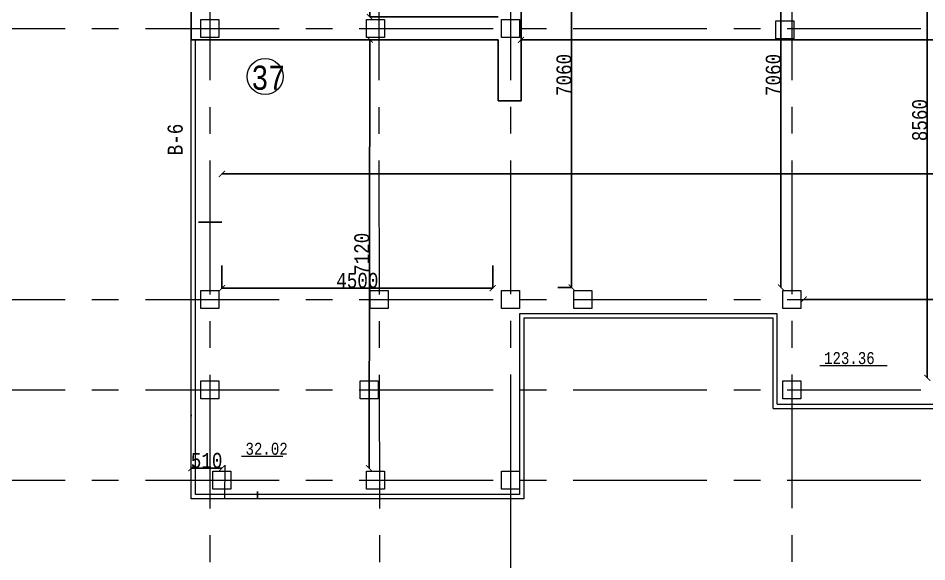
# Model space of a CAD drawing. Header units: millimetres. Extents: x -689206 to 4969298, y -1019800 to 703299.
# Drawn here: x 1072495 to 1087598, y -647233 to -638205 of the extents above; entities that cross this region are included whole.
import ezdxf

# ---------------------------------------------------------------- set-up
doc = ezdxf.new("R2010")
doc.units = ezdxf.units.MM
doc.linetypes.add('JIS_02_4.0', pattern=[5.5, 4, -1.5])
doc.linetypes.add('осеваяX2', pattern=[101.6, 63.5, -12.7, 12.7, -12.7])
for name, color, linetype, lineweight in [('несущие', 7, 'Continuous', 30), ('ОКНА', 250, 'Continuous', 20), ('РАЗМЕРЫ', 7, 'Continuous', 9), ('сваи', 7, 'JIS_02_4.0', 30), ('стены', 7, 'Continuous', 20)]:
    doc.layers.add(name, color=color, linetype=linetype, lineweight=lineweight)
doc.layers.add('четотам', color=7, linetype='Continuous')
doc.styles.add('Аннотативный', font='isocteur.ttf', dxfattribs={"width": 0.7, "height": 250})
doc.dimstyles.new('Аннотативный', dxfattribs={"dimscale": 0, "dimtxt": 250, "dimasz": 100, "dimexe": 1.25, "dimexo": 0.625, "dimtad": 1, "dimdec": 0, "dimtxsty": 'Аннотативный', "dimblk": 'ARCHTICK', "dimcen": 2.5, "dimadec": 0, "dimazin": 0, "dimtfac": 1, "dimtdec": 0, "dimtmove": 0, "dimatfit": 3, "dimfxl": 1, "dimarcsym": 0})

# ---------------------------------------------------------------- blocks, each defined once
blk = doc.blocks.new('_ArchTick')
at = {"color": 0, "linetype": 'ByBlock', "const_width": 0.15}
blk.add_lwpolyline([(-0.5, -0.5), (0.5, 0.5)], dxfattribs=at)
blk = doc.blocks.new('*D5393')
at = {"layer": 'Defpoints', "color": 0, "lineweight": 30, "transparency": 16777216}
for p in [(1078341, -638561), (1078341, -638561), (1078327, -645678)]:
    blk.add_point(p, dxfattribs=at)
at = {"layer": 'ОКНА', "color": 0, "lineweight": -2, "transparency": 16777216}
for p, q in [((1078327, -645678), (1078341, -638561)), ((1078342, -638561), (1078342, -638561)), ((1078327, -645678), (1078328, -645678))]:
    blk.add_line(p, q, dxfattribs=at)
at = {"layer": 'ОКНА', "color": 0, "lineweight": -2, "transparency": 16777216, "xscale": 100, "yscale": 100, "zscale": 100}
for p, rotation in [((1078341, -638561), 89.88563864919588), ((1078327, -645678), 269.8856386491959)]:
    blk.add_blockref('_ArchTick', p, dxfattribs=dict(at, rotation=rotation))
at = {"layer": 'ОКНА', "color": 0, "lineweight": 5, "transparency": 16777216, "insert": (1078208, -642119), "char_height": 250, "attachment_point": 5, "rotation": 89.8856, "style": 'Аннотативный'}
blk.add_mtext('7120', dxfattribs=at)
blk = doc.blocks.new('*D5394')
at = {"layer": 'Defpoints', "color": 0, "lineweight": 30, "transparency": 16777216}
for p in [(1075882, -642315), (1080382, -642315), (1080382, -642688)]:
    blk.add_point(p, dxfattribs=at)
at = {"layer": 'ОКНА', "color": 0, "lineweight": -2, "transparency": 16777216}
for p, q in [((1075882, -642315), (1075882, -642689)), ((1080382, -642315), (1080382, -642689)), ((1075882, -642688), (1080382, -642688))]:
    blk.add_line(p, q, dxfattribs=at)
at = {"layer": 'ОКНА', "color": 0, "lineweight": -2, "transparency": 16777216, "xscale": 100, "yscale": 100, "zscale": 100, "rotation": 180}
blk.add_blockref('_ArchTick', (1075882, -642688), dxfattribs=at)
at = {"layer": 'ОКНА', "color": 0, "lineweight": -2, "transparency": 16777216, "xscale": 100, "yscale": 100, "zscale": 100}
blk.add_blockref('_ArchTick', (1080382, -642688), dxfattribs=at)
at = {"layer": 'ОКНА', "color": 0, "lineweight": 5, "transparency": 16777216, "insert": (1078132, -642562), "char_height": 250, "attachment_point": 5, "style": 'Аннотативный'}
blk.add_mtext('4500', dxfattribs=at)
blk = doc.blocks.new('*D5405')
at = {"layer": 'Defpoints', "color": 0, "lineweight": 30, "transparency": 16777216}
for p in [(1085552, -642878), (1085552, -642878), (1092359, -642878)]:
    blk.add_point(p, dxfattribs=at)
at = {"layer": 'РАЗМЕРЫ', "color": 0, "lineweight": -2, "transparency": 16777216}
for p, q in [((1085552, -642877), (1085552, -642876)), ((1092359, -642878), (1085552, -642878)), ((1092359, -642877), (1092359, -642876))]:
    blk.add_line(p, q, dxfattribs=at)
at = {"layer": 'РАЗМЕРЫ', "color": 0, "lineweight": -2, "transparency": 16777216, "xscale": 100, "yscale": 100, "zscale": 100, "rotation": 180}
blk.add_blockref('_ArchTick', (1085552, -642878), dxfattribs=at)
at = {"layer": 'РАЗМЕРЫ', "color": 0, "lineweight": -2, "transparency": 16777216, "xscale": 100, "yscale": 100, "zscale": 100}
blk.add_blockref('_ArchTick', (1092359, -642878), dxfattribs=at)
at = {"layer": 'РАЗМЕРЫ', "color": 0, "lineweight": 5, "transparency": 16777216, "insert": (1088956, -642752), "char_height": 250, "attachment_point": 5, "style": 'Аннотативный'}
blk.add_mtext('6810', dxfattribs=at)
blk = doc.blocks.new('*D5413')
at = {"layer": 'Defpoints', "color": 0, "linetype": 'ByBlock', "lineweight": 30, "transparency": 16777216}
for p in [(1081467, -635618), (1081694, -635618), (1081466, -642678)]:
    blk.add_point(p, dxfattribs=at)
at = {"layer": 'РАЗМЕРЫ', "color": 0, "linetype": 'ByBlock', "lineweight": -2, "transparency": 16777216}
for p, q in [((1081467, -635618), (1081695, -635618)), ((1081693, -642678), (1081694, -635618)), ((1081467, -642678), (1081695, -642678))]:
    blk.add_line(p, q, dxfattribs=at)
at = {"layer": 'РАЗМЕРЫ', "color": 0, "linetype": 'ByBlock', "lineweight": -2, "transparency": 16777216, "xscale": 100, "yscale": 100, "zscale": 100}
for p, rotation in [((1081694, -635618), 89.99630299813887), ((1081693, -642678), 269.9963029981388)]:
    blk.add_blockref('_ArchTick', p, dxfattribs=dict(at, rotation=rotation))
at = {"layer": 'РАЗМЕРЫ', "color": 0, "linetype": 'ByBlock', "lineweight": 5, "transparency": 16777216, "insert": (1081568, -639148), "char_height": 250, "attachment_point": 5, "rotation": 89.9963, "style": 'Аннотативный'}
blk.add_mtext('7060', dxfattribs=at)
blk = doc.blocks.new('*D5414')
at = {"layer": 'Defpoints', "color": 0, "linetype": 'ByBlock', "lineweight": 30, "transparency": 16777216}
for p in [(1075372, -645678), (1075372, -645678), (1075882, -645678)]:
    blk.add_point(p, dxfattribs=at)
at = {"layer": 'РАЗМЕРЫ', "color": 0, "linetype": 'ByBlock', "lineweight": -2, "transparency": 16777216}
for p, q in [((1075372, -645677), (1075372, -645676)), ((1075882, -645678), (1075372, -645678)), ((1075882, -645677), (1075882, -645676))]:
    blk.add_line(p, q, dxfattribs=at)
at = {"layer": 'РАЗМЕРЫ', "color": 0, "linetype": 'ByBlock', "lineweight": -2, "transparency": 16777216, "xscale": 100, "yscale": 100, "zscale": 100, "rotation": 180}
blk.add_blockref('_ArchTick', (1075372, -645678), dxfattribs=at)
at = {"layer": 'РАЗМЕРЫ', "color": 0, "linetype": 'ByBlock', "lineweight": -2, "transparency": 16777216, "xscale": 100, "yscale": 100, "zscale": 100}
blk.add_blockref('_ArchTick', (1075882, -645678), dxfattribs=at)
at = {"layer": 'РАЗМЕРЫ', "color": 0, "linetype": 'ByBlock', "lineweight": 9, "transparency": 16777216, "insert": (1075627, -645552), "char_height": 250, "attachment_point": 5, "style": 'Аннотативный'}
blk.add_mtext('510', dxfattribs=at)
blk = doc.blocks.new('*D5442')
at = {"layer": 'Defpoints', "color": 0, "lineweight": 30, "ltscale": 150, "transparency": 16777216}
for p in [(1078341, -633902), (1080482, -633902), (1080474, -638185)]:
    blk.add_point(p, dxfattribs=at)
at = {"layer": 'РАЗМЕРЫ', "color": 0, "lineweight": -2, "ltscale": 150, "transparency": 16777216}
for p, q in [((1080482, -633902), (1078340, -633902)), ((1078341, -638185), (1078341, -633902)), ((1080473, -638185), (1078340, -638185))]:
    blk.add_line(p, q, dxfattribs=at)
at = {"layer": 'РАЗМЕРЫ', "color": 0, "lineweight": -2, "ltscale": 150, "transparency": 16777216, "xscale": 100, "yscale": 100, "zscale": 100}
for p, rotation in [((1078341, -633902), 90), ((1078341, -638185), 270)]:
    blk.add_blockref('_ArchTick', p, dxfattribs=dict(at, rotation=rotation))
at = {"layer": 'РАЗМЕРЫ', "color": 0, "lineweight": 5, "ltscale": 150, "transparency": 16777216, "insert": (1078215, -636043), "char_height": 250, "attachment_point": 5, "rotation": 90, "style": 'Аннотативный'}
blk.add_mtext('4280', dxfattribs=at)
blk = doc.blocks.new('*D5444')
at = {"layer": 'Defpoints', "color": 0, "lineweight": 5, "ltscale": 15000, "transparency": 16777216}
for p in [(1087606, -635618), (1088938, -635618), (1087606, -644178)]:
    blk.add_point(p, dxfattribs=at)
at = {"layer": 'сваи', "color": 0, "lineweight": -2, "ltscale": 15000, "transparency": 16777216}
for p, q in [((1088937, -635618), (1087604, -635618)), ((1087606, -644178), (1087606, -635618)), ((1087606, -644178), (1087607, -644178))]:
    blk.add_line(p, q, dxfattribs=at)
at = {"layer": 'сваи', "color": 0, "lineweight": -2, "ltscale": 15000, "transparency": 16777216, "xscale": 100, "yscale": 100, "zscale": 100}
for p, rotation in [((1087606, -635618), 90), ((1087606, -644178), 270)]:
    blk.add_blockref('_ArchTick', p, dxfattribs=dict(at, rotation=rotation))
at = {"layer": 'сваи', "color": 0, "lineweight": 5, "ltscale": 15000, "transparency": 16777216, "insert": (1087480, -639898), "char_height": 250, "attachment_point": 5, "rotation": 90, "style": 'Аннотативный'}
blk.add_mtext('8560', dxfattribs=at)
blk = doc.blocks.new('*D5445')
at = {"layer": 'Defpoints', "color": 0, "lineweight": 30, "ltscale": 15000, "transparency": 16777216}
for p in [(1080853, -638566), (1097152, -638566), (1097152, -638566)]:
    blk.add_point(p, dxfattribs=at)
at = {"layer": 'сваи', "color": 0, "lineweight": -2, "ltscale": 15000, "transparency": 16777216}
for p, q in [((1080853, -638566), (1080853, -638567)), ((1080853, -638566), (1097152, -638566)), ((1097152, -638565), (1097152, -638564))]:
    blk.add_line(p, q, dxfattribs=at)
at = {"layer": 'сваи', "color": 0, "lineweight": -2, "ltscale": 15000, "transparency": 16777216, "xscale": 100, "yscale": 100, "zscale": 100, "rotation": 180}
blk.add_blockref('_ArchTick', (1080853, -638566), dxfattribs=at)
at = {"layer": 'сваи', "color": 0, "lineweight": -2, "ltscale": 15000, "transparency": 16777216, "xscale": 100, "yscale": 100, "zscale": 100}
blk.add_blockref('_ArchTick', (1097152, -638566), dxfattribs=at)
at = {"layer": 'сваи', "color": 0, "lineweight": 5, "ltscale": 15000, "transparency": 16777216, "insert": (1089003, -638440), "char_height": 250, "attachment_point": 5, "style": 'Аннотативный'}
blk.add_mtext('16300', dxfattribs=at)
blk = doc.blocks.new('*D5492')
at = {"layer": 'Defpoints', "color": 0, "lineweight": 30, "ltscale": 35, "transparency": 16777216}
for p in [(1085172, -635618), (1085172, -642678), (1085172, -642678)]:
    blk.add_point(p, dxfattribs=at)
at = {"layer": 'РАЗМЕРЫ', "color": 0, "lineweight": -2, "ltscale": 35, "transparency": 16777216}
for p, q in [((1085172, -635618), (1085172, -642678)), ((1085173, -635618), (1085174, -635618)), ((1085173, -642678), (1085174, -642678))]:
    blk.add_line(p, q, dxfattribs=at)
at = {"layer": 'РАЗМЕРЫ', "color": 0, "lineweight": -2, "ltscale": 35, "transparency": 16777216, "xscale": 100, "yscale": 100, "zscale": 100}
for p, rotation in [((1085172, -635618), 90), ((1085172, -642678), 270)]:
    blk.add_blockref('_ArchTick', p, dxfattribs=dict(at, rotation=rotation))
at = {"layer": 'РАЗМЕРЫ', "color": 0, "lineweight": 5, "ltscale": 35, "transparency": 16777216, "insert": (1085047, -639148), "char_height": 250, "attachment_point": 5, "rotation": 90, "style": 'Аннотативный'}
blk.add_mtext('7060', dxfattribs=at)
blk = doc.blocks.new('*D5495')
at = {"layer": 'Defpoints', "color": 0, "lineweight": 30, "ltscale": 35, "transparency": 16777216}
for p in [(1075882, -640792), (1075882, -640792), (1102032, -640792)]:
    blk.add_point(p, dxfattribs=at)
at = {"layer": 'РАЗМЕРЫ', "color": 0, "lineweight": -2, "ltscale": 35, "transparency": 16777216}
for p, q in [((1075882, -640792), (1075882, -640791)), ((1102032, -640792), (1075882, -640792)), ((1102032, -640792), (1102032, -640791))]:
    blk.add_line(p, q, dxfattribs=at)
at = {"layer": 'РАЗМЕРЫ', "color": 0, "lineweight": -2, "ltscale": 35, "transparency": 16777216, "xscale": 100, "yscale": 100, "zscale": 100, "rotation": 180}
blk.add_blockref('_ArchTick', (1075882, -640792), dxfattribs=at)
at = {"layer": 'РАЗМЕРЫ', "color": 0, "lineweight": -2, "ltscale": 35, "transparency": 16777216, "xscale": 100, "yscale": 100, "zscale": 100}
blk.add_blockref('_ArchTick', (1102032, -640792), dxfattribs=at)
at = {"layer": 'РАЗМЕРЫ', "color": 0, "lineweight": 5, "ltscale": 35, "transparency": 16777216, "insert": (1088957, -640667), "char_height": 250, "attachment_point": 5, "style": 'Аннотативный'}
blk.add_mtext('26150', dxfattribs=at)

msp = doc.modelspace()

# ---------------------------------------------------------------- linework, layer by layer
at = {"layer": 'несущие', "color": 152, "lineweight": 9, "true_color": 0x2776bb}
msp.add_line((1085042.3, -644687.7), (1085042.3, -643187.7), dxfattribs=at)
at = {"layer": 'ОКНА', "color": 152, "lineweight": 9, "true_color": 0x2776bb}
for p, q in [((1085112.3, -643117.7), (1080830.3, -643117.7)), ((1085042.3, -643187.7), (1080900.3, -643187.7)), ((1085042.3, -644687.7), (1088032.2, -644687.7)), ((1085112.3, -644617.7), (1088032.2, -644617.7))]:
    msp.add_line(p, q, dxfattribs=at)
at = {"layer": 'ОКНА', "color": 152, "lineweight": 30, "true_color": 0x2776bb}
msp.add_line((1076475.4, -646067.7), (1076475.4, -646187.7), dxfattribs=at)
at = {"layer": 'РАЗМЕРЫ', "color": 152, "linetype": 'осеваяX2', "lineweight": 5, "ltscale": 35, "true_color": 0x2776bb}
for p, q in [((1075682.2, -605010.3), (1075682.2, -654848)), ((1078434.3, -605010.3), (1078514.4, -654848)), ((1080678.3, -605006.7), (1080678.3, -654848)), ((1085352.3, -605006.7), (1085352.3, -654848)), ((1056829.5, -638375.7), (1109311.6, -638375.7)), ((1056829.5, -642877.7), (1123882.2, -642877.7)), ((1056829.5, -644377.7), (1123882.2, -644377.7)), ((1056829.5, -645877.7), (1123882.2, -645877.7))]:
    msp.add_line(p, q, dxfattribs=at)
at = {"layer": 'РАЗМЕРЫ', "color": 152, "lineweight": 30, "ltscale": 35, "true_color": 0x2776bb}
for p, q in [((1075372.2, -638565.6), (1075372.2, -638058.1)), ((1080473.7, -639579.9), (1080473.7, -638565.6)), ((1080852.9, -638566.9), (1080852.9, -639579.9)), ((1080852.9, -639579.9), (1080473.7, -639579.9))]:
    msp.add_line(p, q, dxfattribs=at)
at = {"layer": 'РАЗМЕРЫ', "color": 152, "lineweight": 9, "true_color": 0x2776bb}
for p, q in [((1075372.2, -646187.7), (1075372.2, -638565.6)), ((1075442.2, -646117.7), (1075442.2, -638565.6))]:
    msp.add_line(p, q, dxfattribs=at)
at = {"layer": 'РАЗМЕРЫ', "color": 152, "lineweight": 30, "true_color": 0x2776bb}
msp.add_line((1080473.7, -638565.6), (1075372.2, -638565.6), dxfattribs=at)
at = {"layer": 'РАЗМЕРЫ', "color": 152, "lineweight": 9, "ltscale": 35, "true_color": 0x2776bb}
for p, q in [((1085112.3, -644617.7), (1085112.3, -643117.7)), ((1080900.3, -646187.7), (1075372.2, -646187.7)), ((1080830.3, -646117.7), (1075442.2, -646117.7))]:
    msp.add_line(p, q, dxfattribs=at)
at = {"layer": 'РАЗМЕРЫ', "color": 152, "true_color": 0x2776bb}
for p, q in [((1085821.6, -643973.8), (1086939.5, -643973.8)), ((1076205.5, -645479.7), (1076894.8, -645479.7))]:
    msp.add_line(p, q, dxfattribs=at)
at = {"layer": 'РАЗМЕРЫ', "color": 152, "lineweight": 0, "ltscale": 35, "true_color": 0x2776bb}
msp.add_line((1075932.2, -645627.7), (1075923.8, -646187.7), dxfattribs=at)
at = {"layer": 'РАЗМЕРЫ', "color": 152, "lineweight": 20, "ltscale": 35, "true_color": 0x2776bb}
msp.add_line((1080678.3, -646190.4), (1080678.3, -648190.4), dxfattribs=at)
at = {"layer": 'стены', "color": 152, "lineweight": 30, "true_color": 0x2776bb}
for p, q in [((1080852.9, -637823.3), (1080852.9, -638565.6)), ((1075492.2, -641594.6), (1075882.2, -641594.6))]:
    msp.add_line(p, q, dxfattribs=at)
at = {"layer": 'стены', "color": 152, "lineweight": 9, "true_color": 0x2776bb}
for p, q in [((1080830.3, -643117.7), (1080830.3, -646117.7)), ((1080900.3, -643187.7), (1080900.3, -646187.7))]:
    msp.add_line(p, q, dxfattribs=at)
at = {"layer": 'стены', "color": 152, "true_color": 0x2776bb}
msp.add_line((1075372.2, -644795.1), (1075372.2, -644815.6), dxfattribs=at)
at = {"layer": 'стены', "color": 152, "lineweight": 20, "true_color": 0x2776bb}
for points in [[(1075532.2, -638225.7), (1075832.2, -638225.7), (1075832.2, -638525.7), (1075532.2, -638525.7)], [(1078282.2, -638225.7), (1078582.2, -638225.7), (1078582.2, -638525.7), (1078282.2, -638525.7)], [(1080528.3, -638225.7), (1080828.3, -638225.7), (1080828.3, -638525.7), (1080528.3, -638525.7)], [(1085086.7, -638249), (1085386.7, -638249), (1085386.7, -638549), (1085086.7, -638549)], [(1075532.2, -642727.7), (1075832.2, -642727.7), (1075832.2, -643027.7), (1075532.2, -643027.7)], [(1078345.1, -642727.7), (1078645.1, -642727.7), (1078645.1, -643027.7), (1078345.1, -643027.7)], [(1080528.3, -642727.7), (1080828.3, -642727.7), (1080828.3, -643027.7), (1080528.3, -643027.7)], [(1081732.2, -642727.7), (1082032.2, -642727.7), (1082032.2, -643027.7), (1081732.2, -643027.7)], [(1085202.3, -642727.7), (1085502.3, -642727.7), (1085502.3, -643027.7), (1085202.3, -643027.7)], [(1075532.2, -644227.7), (1075832.2, -644227.7), (1075832.2, -644527.7), (1075532.2, -644527.7)], [(1078179.4, -644227.7), (1078479.4, -644227.7), (1078479.4, -644527.7), (1078179.4, -644527.7)], [(1085202.3, -644227.2), (1085502.3, -644227.2), (1085502.3, -644527.2), (1085202.3, -644527.2)], [(1075732.2, -645727.7), (1076032.2, -645727.7), (1076032.2, -646027.7), (1075732.2, -646027.7)], [(1078282.2, -645727.7), (1078582.2, -645727.7), (1078582.2, -646027.7), (1078282.2, -646027.7)], [(1080528.3, -645727.7), (1080828.3, -645727.7), (1080828.3, -646027.7), (1080528.3, -646027.7)]]:
    msp.add_lwpolyline(points, close=True, dxfattribs=at)
at = {"layer": 'четотам', "color": 152, "lineweight": 13, "true_color": 0x2776bb}
msp.add_circle((1076599.5, -639173.3), 300, dxfattribs=at)

# ---------------------------------------------------------------- texts
at = {"layer": 'РАЗМЕРЫ', "color": 152, "lineweight": 13, "ltscale": 150, "true_color": 0x2776bb, "insert": (1076371.5, -638993.4), "char_height": 401.1, "width": 1460, "attachment_point": 1, "style": 'Аннотативный'}
msp.add_mtext('37', dxfattribs=at)
at = {"layer": 'РАЗМЕРЫ', "color": 152, "lineweight": 20, "ltscale": 150, "true_color": 0x2776bb, "insert": (1074979.5, -640483.3), "char_height": 250, "width": 922.913, "attachment_point": 1, "rotation": 90, "style": 'Аннотативный'}
msp.add_mtext('В-6', dxfattribs=at)
at = {"layer": 'РАЗМЕРЫ', "color": 152, "true_color": 0x2776bb, "char_height": 200, "width": 656.117, "attachment_point": 1, "style": 'Аннотативный'}
for s, insert in [('123.36', (1085889.9, -643749.8)), ('32.02', (1076273.8, -645255.7))]:
    msp.add_mtext(s, dxfattribs=dict(at, insert=insert))

# ---------------------------------------------------------------- dimensions: what is measured, and where the dimension line sits
at = {"layer": 'ОКНА', "color": 152, "lineweight": 5, "true_color": 0x2776bb}
dim = msp.add_aligned_dim(p1=(1078326.8, -645677.7), p2=(1078341, -638560.6), distance=0, text='7120', dimstyle='Аннотативный', dxfattribs=at)
dim.commit()
dim.dimension.update_dxf_attribs({"geometry": '*D5393', "text_midpoint": (1078208.3, -642118.9)})
dim = msp.add_aligned_dim(p1=(1075882.2, -642314.9), p2=(1080382.3, -642314.9), distance=-373, dimstyle='Аннотативный', dxfattribs=at)
dim.commit()
dim.dimension.update_dxf_attribs({"geometry": '*D5394', "text_midpoint": (1078132.2, -642562.3)})
at = {"layer": 'РАЗМЕРЫ', "color": 152, "lineweight": 5, "ltscale": 150, "true_color": 0x2776bb}
dim = msp.add_linear_dim(base=(1078341, -633901.6), p1=(1080473.7, -638184.8), p2=(1080482.3, -633901.6), angle=90, text='4280', dimstyle='Аннотативный', dxfattribs=at)
dim.commit()
dim.dimension.update_dxf_attribs({"geometry": '*D5442', "text_midpoint": (1078215.4, -636043.2)})
at = {"layer": 'РАЗМЕРЫ', "color": 152, "linetype": 'ByBlock', "lineweight": 5, "true_color": 0x2776bb}
dim = msp.add_aligned_dim(p1=(1081466.2, -642677.7), p2=(1081466.7, -635617.6), distance=-227.2, dimstyle='Аннотативный', dxfattribs=at)
dim.commit()
dim.dimension.update_dxf_attribs({"geometry": '*D5413', "text_midpoint": (1081568.1, -639147.6)})
at = {"layer": 'РАЗМЕРЫ', "color": 152, "lineweight": 5, "ltscale": 35, "true_color": 0x2776bb}
dim = msp.add_linear_dim(base=(1085172.3, -642677.7), p1=(1085172.3, -635617.7), p2=(1085172.3, -642677.7), angle=90, dimstyle='Аннотативный', dxfattribs=at)
dim.commit()
dim.dimension.update_dxf_attribs({"geometry": '*D5492', "text_midpoint": (1085046.6, -639147.7)})
dim = msp.add_linear_dim(base=(1075882.2, -640792.1), p1=(1102032.3, -640792.1), p2=(1075882.2, -640792.1), dimstyle='Аннотативный', dxfattribs=at)
dim.commit()
dim.dimension.update_dxf_attribs({"geometry": '*D5495', "text_midpoint": (1088957.3, -640666.5)})
at = {"layer": 'РАЗМЕРЫ', "color": 152, "lineweight": 5, "true_color": 0x2776bb}
dim = msp.add_linear_dim(base=(1085552.3, -642877.7), p1=(1092359, -642877.7), p2=(1085552.3, -642877.7), text='6810', dimstyle='Аннотативный', dxfattribs=at)
dim.commit()
dim.dimension.update_dxf_attribs({"geometry": '*D5405', "text_midpoint": (1088955.6, -642752.1)})
at = {"layer": 'РАЗМЕРЫ', "color": 152, "linetype": 'ByBlock', "lineweight": 9, "true_color": 0x2776bb}
dim = msp.add_aligned_dim(p1=(1075882.2, -645677.7), p2=(1075372.2, -645677.7), distance=0, dimstyle='Аннотативный', dxfattribs=at)
dim.commit()
dim.dimension.update_dxf_attribs({"geometry": '*D5414', "text_midpoint": (1075627.2, -645552.1)})
at = {"layer": 'сваи', "color": 152, "lineweight": 5, "ltscale": 15000, "true_color": 0x2776bb}
dim = msp.add_linear_dim(base=(1087605.5, -635617.7), p1=(1087605.5, -644177.7), p2=(1088937.7, -635617.7), angle=90, dimstyle='Аннотативный', dxfattribs=at)
dim.commit()
dim.dimension.update_dxf_attribs({"geometry": '*D5444', "text_midpoint": (1087479.9, -639897.7)})
dim = msp.add_linear_dim(base=(1097152.3, -638565.7), p1=(1080852.9, -638565.6), p2=(1097152.3, -638565.7), text='16300', dimstyle='Аннотативный', dxfattribs=at)
dim.commit()
dim.dimension.update_dxf_attribs({"geometry": '*D5445', "text_midpoint": (1089002.6, -638440)})

doc.saveas('drawing.dxf')
